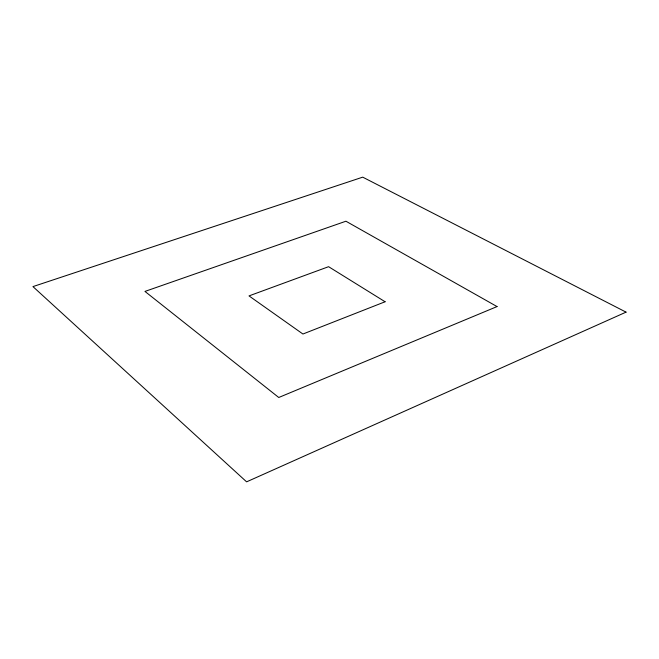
<?xml version="1.0" encoding="UTF-8"?>
<svg xmlns="http://www.w3.org/2000/svg" width="659" height="659" viewBox="0 0 659 659"><rect width="100%" height="100%" fill="white"/><g stroke="black" fill="none" stroke-linecap="round" stroke-linejoin="round"><path stroke-width="0.99" d="M626.05 312.135L246.598 481.844L32.95 286.599L362.722 177.156L626.05 312.135M497.043 306.575L278.749 397.492L144.955 291.418L345.926 221.218L497.043 306.575M385.095 301.756L302.934 334.022L249.011 295.899L328.594 266.689L385.095 301.756"/></g></svg>
